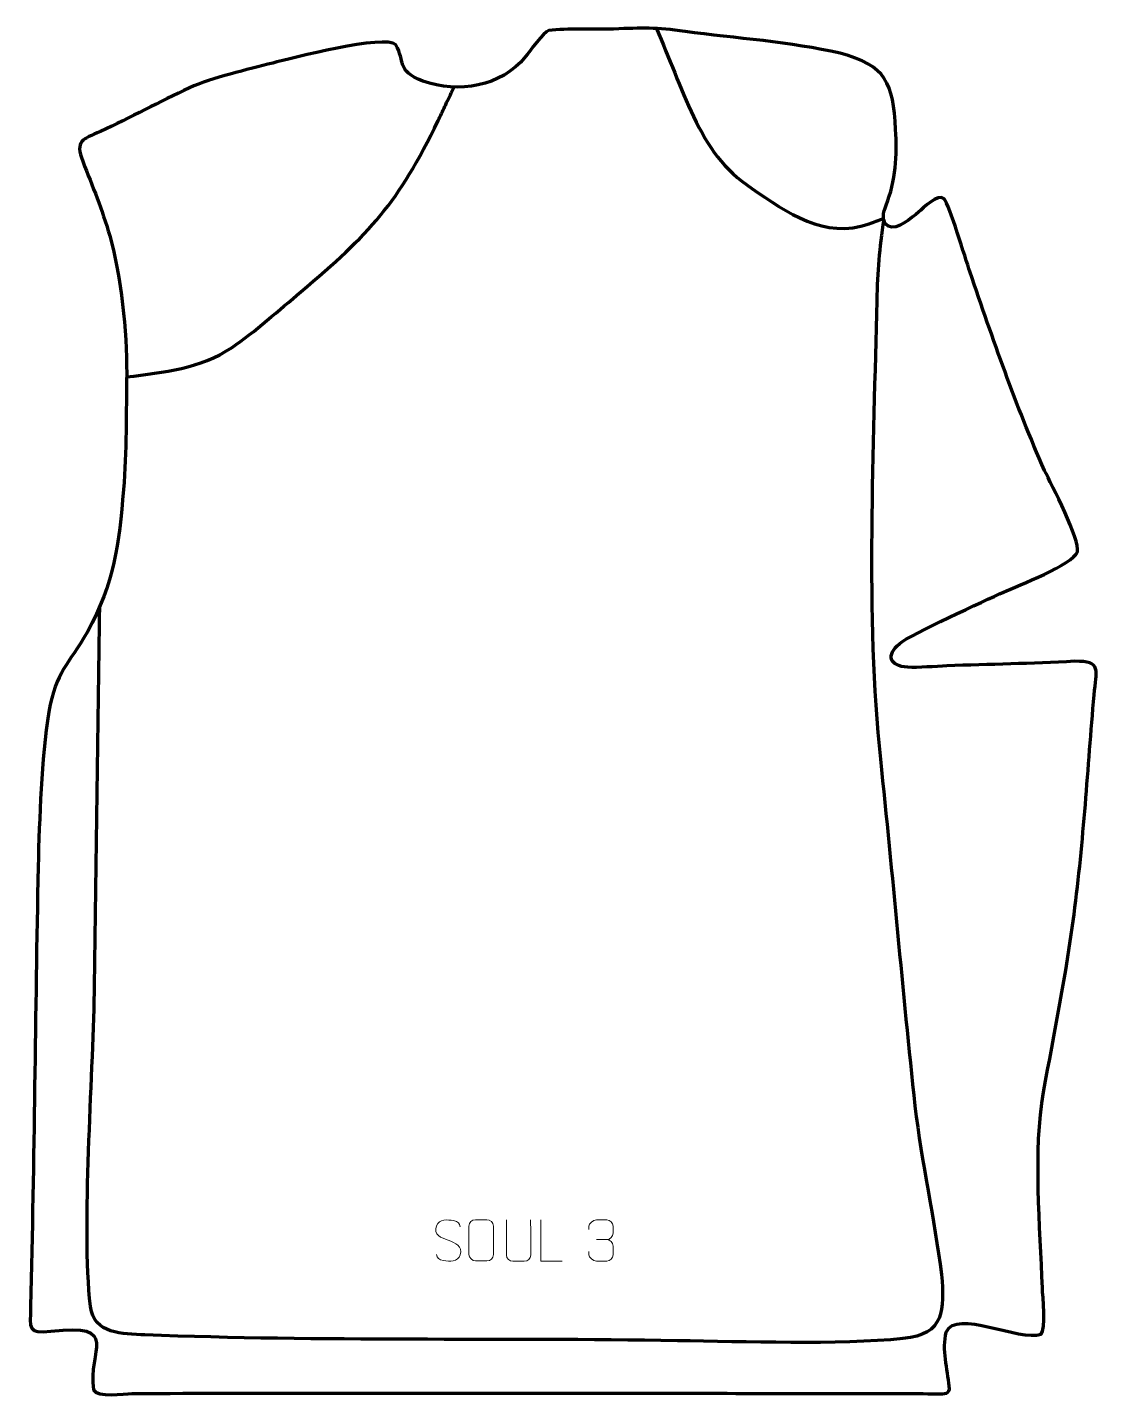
# Model space of a CAD drawing. Header units: millimetres. Extents: x -680 to -27, y -118 to 713.
import ezdxf

# ---------------------------------------------------------------- set-up
doc = ezdxf.new("R2010")
doc.units = ezdxf.units.MM
doc.header["$MEASUREMENT"] = 0
doc.layers.add('layer 1', color=7, linetype='Continuous', plot=False)
doc.layers.add('layer 3', color=7, linetype='Continuous')
doc.layers.add('layer 4', color=7, linetype='Continuous')

msp = doc.modelspace()

# ---------------------------------------------------------------- linework, layer by layer
at = {"layer": 'layer 1', "color": 250, "lineweight": 9}
for points, knots in [([(-424.2037, -22.4878), (-428.452, -21.0174), (-433.3601, -19.2216), (-431.355, -13.7013), (-431.355, -13.7013), (-429.8515, -9.5614), (-424.6379, -9.9499), (-421.0343, -10.551), (-421.0343, -10.551), (-418.1737, -11.0282), (-417.309, -12.2414), (-416.9984, -14.3255)], [0, 0, 0, 0, 0.25, 0.25, 0.25, 0.25, 0.5, 0.5, 0.5, 0.5, 1, 1, 1, 1]), ([(-407.7233, -10.0114), (-405.3976, -10.0114), (-403.0715, -10.0114), (-400.7454, -10.0114), (-400.7454, -10.0114), (-398.7988, -9.9758), (-396.8074, -11.4674), (-396.7807, -13.905), (-396.7807, -13.905), (-396.7811, -19.6519), (-396.7811, -25.3992), (-396.7807, -31.1469), (-396.7807, -31.1469), (-396.9205, -33.4703), (-398.5977, -34.9499), (-400.7454, -34.9607), (-400.7454, -34.9607), (-403.0773, -34.9603), (-405.4092, -34.9603), (-407.7407, -34.9607), (-407.7407, -34.9607), (-409.6657, -35.0661), (-411.6378, -33.1816), (-411.6266, -31.1643), (-411.6266, -31.1643), (-411.6263, -25.3942), (-411.6263, -19.6245), (-411.6266, -13.8552), (-411.6266, -13.8552), (-411.6224, -11.7171), (-409.8757, -9.9979), (-407.7233, -10.0114)], [0, 0, 0, 0, 0.11111111, 0.11111111, 0.11111111, 0.11111111, 0.22222222, 0.22222222, 0.22222222, 0.22222222, 0.33333333, 0.33333333, 0.33333333, 0.33333333, 0.44444444, 0.44444444, 0.44444444, 0.44444444, 0.55555556, 0.55555556, 0.55555556, 0.55555556, 0.66666667, 0.66666667, 0.66666667, 0.66666667, 0.77777778, 0.77777778, 0.77777778, 0.77777778, 1, 1, 1, 1]), ([(-374.2125, -10.1804), (-374.2129, -15.7199), (-374.1171, -25.9217), (-374.1167, -31.4621), (-374.1167, -31.4621), (-374.2565, -33.7016), (-375.9337, -35.1278), (-378.0814, -35.1383), (-378.0814, -35.1383), (-380.4133, -35.1379), (-382.7452, -35.1379), (-385.0767, -35.1383), (-385.0767, -35.1383), (-387.0017, -35.2398), (-388.9738, -33.4233), (-388.9626, -31.4788), (-388.9626, -31.4788), (-388.9623, -25.9169), (-388.8669, -15.7415), (-388.8673, -10.1804)], [0, 0, 0, 0, 0.16666667, 0.16666667, 0.16666667, 0.16666667, 0.33333333, 0.33333333, 0.33333333, 0.33333333, 0.5, 0.5, 0.5, 0.5, 0.66666667, 0.66666667, 0.66666667, 0.66666667, 1, 1, 1, 1]), ([(-355.0652, -35.1382), (-355.0652, -35.1382), (-368.0143, -35.1382), (-368.0143, -35.1382), (-368.0143, -35.1382), (-368.0143, -35.1382), (-368.0143, -10.1846), (-368.0143, -10.1846)], [0, 0, 0, 0, 0.33333333, 0.33333333, 0.33333333, 0.33333333, 1, 1, 1, 1]), ([(-338.9044, -15.8689), (-338.9044, -15.8689), (-338.9044, -14.0117), (-338.9044, -14.0117), (-338.9044, -14.0117), (-338.9187, -12.2698), (-336.2542, -10.1517), (-334.1951, -10.1744), (-334.1951, -10.1744), (-332.131, -10.1744), (-330.067, -10.1744), (-328.0033, -10.1744), (-328.0033, -10.1744), (-325.8088, -10.1656), (-324.2105, -12.0124), (-324.1661, -13.9245), (-324.1661, -13.9245), (-324.1665, -15.3596), (-324.1665, -16.7947), (-324.1661, -18.2302), (-324.1661, -18.2302), (-324.2147, -19.8837), (-325.8173, -22.1137), (-328.0156, -22.1037), (-328.0156, -22.1037), (-325.8119, -22.1149), (-324.2039, -23.9181), (-324.1499, -25.9776), (-324.1499, -25.9776), (-324.1503, -27.7623), (-324.1503, -29.547), (-324.1499, -31.3321), (-324.1499, -31.3321), (-324.1398, -33.3935), (-326.1947, -35.1566), (-328.0156, -35.1485), (-328.0156, -35.1485), (-330.0809, -35.1482), (-332.1461, -35.1482), (-334.2117, -35.1485), (-334.2117, -35.1485), (-336.3803, -35.137), (-338.9113, -32.7368), (-338.9299, -31.275), (-338.9299, -31.275), (-338.9299, -31.275), (-338.9299, -29.3664), (-338.9299, -29.3664)], [0, 0, 0, 0, 0.07692308, 0.07692308, 0.07692308, 0.07692308, 0.15384615, 0.15384615, 0.15384615, 0.15384615, 0.23076923, 0.23076923, 0.23076923, 0.23076923, 0.30769231, 0.30769231, 0.30769231, 0.30769231, 0.38461538, 0.38461538, 0.38461538, 0.38461538, 0.46153846, 0.46153846, 0.46153846, 0.46153846, 0.53846154, 0.53846154, 0.53846154, 0.53846154, 0.61538462, 0.61538462, 0.61538462, 0.61538462, 0.69230769, 0.69230769, 0.69230769, 0.69230769, 0.76923077, 0.76923077, 0.76923077, 0.76923077, 0.84615385, 0.84615385, 0.84615385, 0.84615385, 1, 1, 1, 1]), ([(-424.2037, -22.4879), (-420.1851, -24.1346), (-415.1556, -26.0229), (-416.9896, -31.3832), (-416.9896, -31.3832), (-418.4494, -35.6496), (-423.3602, -35.3929), (-427.0863, -34.8382), (-427.0863, -34.8382), (-429.8363, -34.4284), (-431.0572, -33.2149), (-431.4352, -31.1027)], [0, 0, 0, 0, 0.25, 0.25, 0.25, 0.25, 0.5, 0.5, 0.5, 0.5, 1, 1, 1, 1])]:
    msp.add_open_spline(points, degree=3, knots=knots, dxfattribs=at)
msp.add_open_spline([(-334.1947, -22.1141), (-334.1947, -22.1141), (-327.9983, -22.1141), (-327.9983, -22.1141)], degree=3, dxfattribs=at)
at = {"layer": 'layer 3', "color": 142, "lineweight": 158}
for points, knots in [([(-297.7452, 712.7254), (-290.415, 695.1716), (-283.31, 676.4245), (-275.3714, 659.2652), (-275.3714, 659.2652), (-266.2577, 640.6985), (-257.245, 627.4335), (-239.941, 615.6328), (-239.941, 615.6328), (-218.4333, 601.0418), (-195.8402, 584.8326), (-168.7798, 594.2747), (-168.7798, 594.2747), (-165.8568, 595.2946), (-162.9536, 596.3973), (-160.036, 597.4407)], [0, 0, 0, 0, 0.2, 0.2, 0.2, 0.2, 0.4, 0.4, 0.4, 0.4, 0.6, 0.6, 0.6, 0.6, 1, 1, 1, 1]), ([(-619.4073, 501.3129), (-596.3069, 504.5905), (-575.2062, 505.9164), (-555.4374, 519.2916), (-555.4374, 519.2916), (-541.8042, 528.5156), (-526.4971, 542.1615), (-513.7565, 552.9109), (-513.7565, 552.9109), (-471.6231, 588.4594), (-454.7155, 606.6333), (-430.2857, 657.0039), (-430.2857, 657.0039), (-428.9138, 659.8468), (-427.5691, 662.6985), (-426.2323, 665.558), (-426.2323, 665.558), (-425.8891, 666.2944), (-425.5442, 667.0297), (-425.1988, 667.765), (-425.1988, 667.765), (-423.6836, 670.9436), (-422.1685, 674.1221), (-420.6534, 677.3007)], [0, 0, 0, 0, 0.14285714, 0.14285714, 0.14285714, 0.14285714, 0.28571429, 0.28571429, 0.28571429, 0.28571429, 0.42857143, 0.42857143, 0.42857143, 0.42857143, 0.57142857, 0.57142857, 0.57142857, 0.57142857, 0.71428571, 0.71428571, 0.71428571, 0.71428571, 1, 1, 1, 1]), ([(-159.9511, 596.9702), (-162.698, 578.7937), (-163.7513, 565.9669), (-164.1506, 547.5754), (-164.1506, 547.5754), (-166.064, 461.0424), (-171.1018, 354.1546), (-161.9658, 269.4209), (-161.9658, 269.4209), (-154.459, 199.3279), (-148.6081, 129.0414), (-140.9511, 58.9842), (-140.9511, 58.9842), (-136.9351, 24.5332), (-129.1137, -9.1802), (-124.8726, -43.3376), (-124.8726, -43.3376), (-123.0141, -64.6888), (-122.8629, -79.6605), (-148.2255, -82.1729), (-148.2255, -82.1729), (-187.735, -86.0868), (-244.5999, -84.0016), (-285.0922, -83.4189), (-285.0922, -83.4189), (-392.1938, -81.6479), (-501.7356, -84.0974), (-608.3284, -79.8874), (-608.3284, -79.8874), (-621.7075, -79.3911), (-639.3483, -79.5874), (-641.3961, -62.6534), (-641.3961, -62.6534), (-646.8965, -12.5681), (-639.7249, 74.688), (-638.9859, 128.0529), (-638.9859, 128.0529), (-637.8939, 206.0743), (-636.8199, 284.096), (-635.7361, 362.1175)], [0, 0, 0, 0, 0.09090909, 0.09090909, 0.09090909, 0.09090909, 0.18181818, 0.18181818, 0.18181818, 0.18181818, 0.27272727, 0.27272727, 0.27272727, 0.27272727, 0.36363636, 0.36363636, 0.36363636, 0.36363636, 0.45454545, 0.45454545, 0.45454545, 0.45454545, 0.54545455, 0.54545455, 0.54545455, 0.54545455, 0.63636364, 0.63636364, 0.63636364, 0.63636364, 0.72727273, 0.72727273, 0.72727273, 0.72727273, 0.81818182, 0.81818182, 0.81818182, 0.81818182, 1, 1, 1, 1])]:
    msp.add_open_spline(points, degree=3, knots=knots, dxfattribs=at)
at = {"layer": 'layer 4', "color": 242, "lineweight": 158}
msp.add_open_spline([(-635.3087, 650.3105), (-617.0354, 658.7515), (-599.3676, 668.3555), (-581.2233, 676.8127), (-581.2233, 676.8127), (-567.5055, 682.9838), (-545.8524, 687.7937), (-530.7417, 691.7831), (-530.7417, 691.7831), (-519.9996, 694.5817), (-462.3223, 709.4582), (-456.0889, 702.8823), (-456.0889, 702.8823), (-450.0045, 692.6059), (-456.065, 687.7075), (-439.7104, 680.779), (-439.7104, 680.779), (-418.0234, 673.4672), (-392.2862, 677.1545), (-377.3306, 695.6772), (-377.3306, 695.6772), (-374.9029, 698.6839), (-366.4075, 710.6617), (-363.1718, 711.4574), (-363.1718, 711.4574), (-352.2021, 713.1384), (-335.8178, 711.9763), (-323.8564, 712.4544), (-323.8564, 712.4544), (-306.5651, 713.1455), (-297.8745, 713.4263), (-280.47, 710.9684), (-280.47, 710.9684), (-249.9042, 706.8264), (-216.2549, 704.6352), (-186.4329, 697.7036), (-186.4329, 697.7036), (-158.3591, 690.3654), (-154.2872, 679.6284), (-152.6735, 651.5728), (-152.6735, 651.5728), (-151.8317, 635.6155), (-152.5765, 620.5042), (-158.51, 605.4841), (-158.51, 605.4841), (-160.206, 601.191), (-161.5604, 596.0878), (-157.2144, 592.774), (-157.2144, 592.774), (-151.7012, 590.0104), (-142.766, 598.026), (-138.7821, 601.3829), (-138.7821, 601.3829), (-136.0046, 603.7358), (-126.905, 613.0184), (-123.2294, 609.4906), (-123.2294, 609.4906), (-119.9667, 605.4183), (-110.4145, 573.4744), (-107.5985, 565.2209), (-107.5985, 565.2209), (-93.3996, 523.5954), (-80.1296, 484.8367), (-62.2569, 444.474), (-62.2569, 444.474), (-58.3863, 436.404), (-40.2973, 401.9872), (-42.3939, 395.3496), (-42.3939, 395.3496), (-44.9077, 387.3911), (-78.6326, 374.5828), (-87.2347, 370.837), (-87.2347, 370.837), (-98.5085, 365.5348), (-143.338, 345.3016), (-150.2345, 339.5737), (-150.2345, 339.5737), (-158.5841, 332.639), (-156.6114, 325.9622), (-145.313, 325.1846), (-145.313, 325.1846), (-139.0634, 324.7544), (-128.4268, 325.7787), (-121.6199, 326.0327), (-121.6199, 326.0327), (-95.6718, 326.9806), (-70.0484, 327.3739), (-44.0736, 328.8003), (-44.0736, 328.8003), (-27.0762, 329.04), (-30.9267, 323.2968), (-32.2426, 308.4939), (-32.2426, 308.4939), (-36.0585, 263.7108), (-38.5553, 219.9503), (-44.3765, 175.2524), (-44.3765, 175.2524), (-49.2214, 138.9523), (-56.2326, 103.4059), (-62.9824, 67.4504), (-62.9824, 67.4504), (-69.2014, 32.0244), (-64.9168, -14.8651), (-63.6105, -51.4357), (-63.6105, -51.4357), (-63.3827, -56.2213), (-61.4961, -76.8011), (-64.407, -79.5044), (-64.407, -79.5044), (-77.4795, -84.0391), (-116.1442, -63.7662), (-121.9349, -78.1907), (-121.9349, -78.1907), (-124.7596, -88.9128), (-121.1874, -100.6128), (-120.1109, -111.0901), (-120.1109, -111.0901), (-119.5867, -116.192), (-122.8769, -115.597), (-127.4773, -115.5927), (-127.4773, -115.5927), (-142.4262, -115.5789), (-157.3699, -115.3699), (-172.3615, -115.3904), (-172.3615, -115.3904), (-227.3765, -115.4658), (-282.3916, -115.2776), (-337.4067, -115.3021), (-337.4067, -115.3021), (-337.4067, -115.3021), (-338.9046, -115.3032), (-338.9046, -115.3032), (-338.9046, -115.3032), (-348.8995, -115.3108), (-358.8945, -115.3184), (-368.8894, -115.326), (-368.8894, -115.326), (-451.301, -115.3876), (-533.8797, -114.9776), (-616.2696, -115.5167), (-616.2696, -115.5167), (-620.7463, -115.6477), (-637.5835, -117.9561), (-639.4756, -113.1662), (-639.4756, -113.1662), (-643.3579, -89.7231), (-622.4427, -72.4834), (-665.3548, -77.6645), (-665.3548, -77.6645), (-679.6452, -79.221), (-678.0581, -76.4677), (-677.7004, -62.5315), (-677.7004, -62.5315), (-675.4717, 26.4232), (-674.9174, 115.2742), (-673.124, 204.185), (-673.124, 204.185), (-672.3238, 233.9021), (-671.2666, 269.0456), (-666.6241, 298.1085), (-666.6241, 298.1085), (-662.0474, 323.1098), (-655.0983, 325.8808), (-643.2673, 346.676), (-643.2673, 346.676), (-626.8672, 376.7199), (-624.1372, 399.4735), (-621.3474, 432.9693), (-621.3474, 432.9693), (-619.4081, 456.253), (-619.7474, 479.9958), (-619.3765, 503.3657), (-619.3765, 503.3657), (-619.2811, 529.4279), (-622.5764, 561.9678), (-629.6983, 587.042), (-629.6983, 587.042), (-634.3266, 603.3372), (-640.0607, 616.6481), (-646.0471, 632.2021), (-646.0471, 632.2021), (-650.9055, 644.8253), (-646.1866, 645.4261), (-635.3087, 650.3105)], degree=3, knots=[0, 0, 0, 0, 0.0212766, 0.0212766, 0.0212766, 0.0212766, 0.04255319, 0.04255319, 0.04255319, 0.04255319, 0.06382979, 0.06382979, 0.06382979, 0.06382979, 0.08510638, 0.08510638, 0.08510638, 0.08510638, 0.10638298, 0.10638298, 0.10638298, 0.10638298, 0.12765957, 0.12765957, 0.12765957, 0.12765957, 0.14893617, 0.14893617, 0.14893617, 0.14893617, 0.17021277, 0.17021277, 0.17021277, 0.17021277, 0.19148936, 0.19148936, 0.19148936, 0.19148936, 0.21276596, 0.21276596, 0.21276596, 0.21276596, 0.23404255, 0.23404255, 0.23404255, 0.23404255, 0.25531915, 0.25531915, 0.25531915, 0.25531915, 0.27659574, 0.27659574, 0.27659574, 0.27659574, 0.29787234, 0.29787234, 0.29787234, 0.29787234, 0.31914894, 0.31914894, 0.31914894, 0.31914894, 0.34042553, 0.34042553, 0.34042553, 0.34042553, 0.36170213, 0.36170213, 0.36170213, 0.36170213, 0.38297872, 0.38297872, 0.38297872, 0.38297872, 0.40425532, 0.40425532, 0.40425532, 0.40425532, 0.42553191, 0.42553191, 0.42553191, 0.42553191, 0.44680851, 0.44680851, 0.44680851, 0.44680851, 0.46808511, 0.46808511, 0.46808511, 0.46808511, 0.4893617, 0.4893617, 0.4893617, 0.4893617, 0.5106383, 0.5106383, 0.5106383, 0.5106383, 0.53191489, 0.53191489, 0.53191489, 0.53191489, 0.55319149, 0.55319149, 0.55319149, 0.55319149, 0.57446809, 0.57446809, 0.57446809, 0.57446809, 0.59574468, 0.59574468, 0.59574468, 0.59574468, 0.61702128, 0.61702128, 0.61702128, 0.61702128, 0.63829787, 0.63829787, 0.63829787, 0.63829787, 0.65957447, 0.65957447, 0.65957447, 0.65957447, 0.68085106, 0.68085106, 0.68085106, 0.68085106, 0.70212766, 0.70212766, 0.70212766, 0.70212766, 0.72340426, 0.72340426, 0.72340426, 0.72340426, 0.74468085, 0.74468085, 0.74468085, 0.74468085, 0.76595745, 0.76595745, 0.76595745, 0.76595745, 0.78723404, 0.78723404, 0.78723404, 0.78723404, 0.80851064, 0.80851064, 0.80851064, 0.80851064, 0.82978723, 0.82978723, 0.82978723, 0.82978723, 0.85106383, 0.85106383, 0.85106383, 0.85106383, 0.87234043, 0.87234043, 0.87234043, 0.87234043, 0.89361702, 0.89361702, 0.89361702, 0.89361702, 0.91489362, 0.91489362, 0.91489362, 0.91489362, 0.93617021, 0.93617021, 0.93617021, 0.93617021, 0.95744681, 0.95744681, 0.95744681, 0.95744681, 1, 1, 1, 1], dxfattribs=at)

doc.saveas('drawing.dxf')
